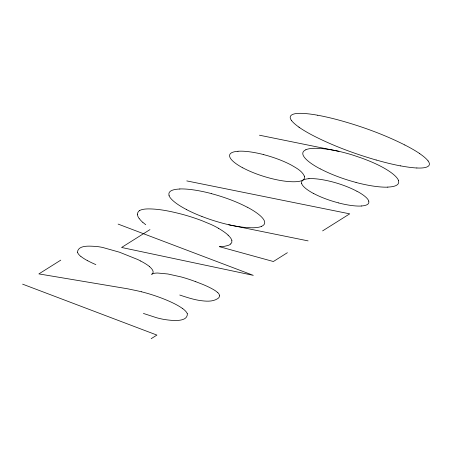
<?xml version="1.0" encoding="UTF-8"?>
<svg xmlns="http://www.w3.org/2000/svg" width="452" height="452" viewBox="0 0 452 452"><rect width="100%" height="100%" fill="white"/><g stroke="black" fill="none" stroke-linecap="round" stroke-linejoin="round"><path stroke-width="0.68" d="M219.57 295.857L219.073 297.371A58.494 14.746 17.7 0 1 217.452 298.778C212.146 302.055 205.553 301.264 199.677 300.473A24.798 6.249 17.7 0 1 189.405 298.105A65.879 16.605 17.7 0 1 179.755 295.026M230.678 243.922L231.774 242.594L231.848 240.617M60.771 260.143L38.878 273.912L127.227 288.726A37.233 9.385 17.7 0 1 128.424 288.952L129.193 289.116A41.759 10.526 17.7 0 0 130.651 289.433L134.464 290.218A48.33 12.181 17.7 0 1 141.521 291.806M149.979 229.616L121.582 247.476L253.306 275.358L118.113 224.09M287.376 252.708L273.37 261.516L219.542 246.707M151.188 338.672L156.912 335.079L22.6 284.15M322.592 230.899L349.718 213.847L186.783 180.913M416.823 167.974L418.75 168.042A38.663 9.746 17.7 0 0 428.677 161.816L428.05 160.918M317.762 115.243L319.101 115.486A78.337 19.747 17.7 0 1 343.266 121.334C364.414 127.391 385.161 135.075 404.822 144.979M398.5 180.45A51.748 13.046 17.7 0 0 381.33 166.59A48.404 12.204 17.7 0 0 365.736 159.612A57.551 14.504 17.7 0 0 361.267 157.94L353.159 155.194A46.867 11.814 17.7 0 0 338.989 151.363L259.459 135.21M308.117 240.893L229.949 225.011A31.533 7.95 17.7 0 1 228.938 224.785L227.13 224.361A51.381 12.95 17.7 0 1 204.716 217.531A54.517 13.741 17.7 0 1 201.948 216.48M376.166 160.019C355.029 153.895 334.265 146.262 314.603 136.346A76.168 19.199 17.7 0 1 299.642 127.673M143.408 313.439L156.55 317.728A29.114 7.339 17.7 0 0 164.082 319.445C169.658 320.253 187.727 323.135 187.36 313.716M195.818 281.726L201.112 283.76A33.651 8.481 17.7 0 1 207.265 286.376A32.759 8.26 17.7 0 1 213.197 289.416A22.171 5.588 17.7 0 1 217.745 292.653M298.891 127.108L299.71 127.679M142.872 222.395L145.069 224.192A29.696 7.486 17.7 0 0 145.753 224.717M291.478 120.447L290.89 119.56A39.177 9.876 17.7 0 1 300.795 113.322L302.704 113.384A55.929 14.097 17.7 0 1 317.779 115.26M304.416 176.201C301.981 170.816 296.235 167.991 291.393 165.127A36.228 9.13 17.7 0 0 263.798 154.669M77.433 252.21C78.303 244.442 90.892 246.267 96.462 246.459A27.431 6.916 17.7 0 1 102.632 247.453L119.435 252.193L137.623 259.476A34.753 8.757 17.7 0 1 140.747 261.036M141.51 291.783A47.827 12.057 17.7 0 1 150.544 294.308A44.872 11.311 17.7 0 1 161.72 298.167A42.522 10.718 17.7 0 1 173.427 303.202A35.68 8.995 17.7 0 1 182.648 308.597M182.738 308.609A35.12 8.854 17.7 0 1 187.275 313.694M217.887 292.676A27.018 6.808 17.7 0 1 219.474 295.828M195.801 281.732A40.358 10.176 17.7 0 0 181.128 276.923L167.884 273.985L157.59 273.025A27.244 6.865 17.7 0 0 151.719 274.245M151.776 274.268A36.346 9.164 17.7 0 0 153.013 271.183A35.917 9.051 17.7 0 0 149.567 266.68M140.696 261.041A35.651 8.989 17.7 0 1 149.663 266.697M80.84 256.47A31.42 7.921 17.7 0 1 77.541 252.239M87.722 260.776A31.663 7.983 17.7 0 1 80.981 256.493M95.847 264.612A36.68 9.243 17.7 0 1 87.778 260.776M228.746 224.751A49.285 12.424 17.7 0 0 244.899 227.407L250.832 227.763A48.692 12.272 17.7 0 0 261.663 226.322M201.954 216.48A48.494 12.227 17.7 0 1 186.343 209.491M186.377 209.491A51.596 13.006 17.7 0 1 168.992 195.631M169.206 195.688A48.81 12.306 17.7 0 1 179.885 189.032M179.715 188.942A51.652 13.023 17.7 0 1 211.553 193.642M211.576 193.693A48.624 12.255 17.7 0 1 247.154 207.191M247.284 207.185A51.596 13.006 17.7 0 1 264.426 221.068A49.471 12.47 17.7 0 1 261.601 226.299M356.882 191.252A32.533 8.198 17.7 0 0 331.887 181.755A37.211 9.379 17.7 0 0 308.902 178.664M357.012 191.247A36.951 9.317 17.7 0 1 368.787 201.14M301.738 183.557A37.731 9.509 17.7 0 1 308.97 178.698M313.321 193.383A37.188 9.373 17.7 0 1 301.642 183.529M338.429 202.852A32.533 8.198 17.7 0 1 313.4 193.377M361.532 206.01A36.991 9.322 17.7 0 1 338.463 202.92M368.691 201.112A37.731 9.509 17.7 0 1 361.453 205.965M237.95 151.267A41.251 10.396 17.7 0 1 263.776 154.612M237.989 151.29A43.256 10.904 17.7 0 0 229.74 156.759A41.279 10.407 17.7 0 0 242.764 167.839M242.854 167.839A36.228 9.13 17.7 0 0 270.432 178.291A39.036 9.837 17.7 0 0 284.268 181.082A44.68 11.26 17.7 0 0 295.585 181.727A41.996 10.588 17.7 0 0 304.309 176.173M338.983 151.352A51.161 12.893 17.7 0 0 320.169 148.471L316.666 148.307A48.714 12.277 17.7 0 0 305.834 149.753M398.376 180.416A48.839 12.311 17.7 0 1 387.692 187.071M387.856 187.156A51.573 13.001 17.7 0 1 356.063 182.484M356.046 182.438A48.918 12.328 17.7 0 1 320.44 168.918M320.287 168.918A51.381 12.95 17.7 0 1 303.066 155.008A49.488 12.475 17.7 0 1 305.897 149.776M298.925 127.114A55.929 14.097 17.7 0 1 291.427 120.435M400.382 165.884A78.411 19.764 17.7 0 1 376.16 159.991M416.868 168.003A57.777 14.566 17.7 0 1 400.314 165.816M419.682 153.64A57.777 14.566 17.7 0 1 428.117 160.935M404.783 144.979A76.495 19.283 17.7 0 1 419.789 153.652M219.525 246.696A48.178 12.142 17.7 0 0 225.09 246.176L227.859 245.481A61.291 15.453 17.7 0 0 228.565 245.25A37.815 9.532 17.7 0 0 230.695 243.933M228.051 235.153A49.895 12.577 17.7 0 1 231.91 240.633M218.401 228.271A50.567 12.746 17.7 0 1 228.158 235.17M218.446 228.277A35.075 8.842 17.7 0 0 211.163 224.531L202.067 220.751A53.585 13.509 17.7 0 0 181.975 214.242C171.003 211.423 159.799 208.931 148.414 208.897A43.528 10.972 17.7 0 0 139.487 210.632M139.504 210.643A71.326 17.978 17.7 0 0 138.436 211.536L137.374 213.491A42.403 10.69 17.7 0 0 137.38 214.542M139.267 218.712A63.178 15.927 17.7 0 1 137.459 214.564M142.809 222.384A57.347 14.453 17.7 0 1 139.414 218.745"/></g></svg>
